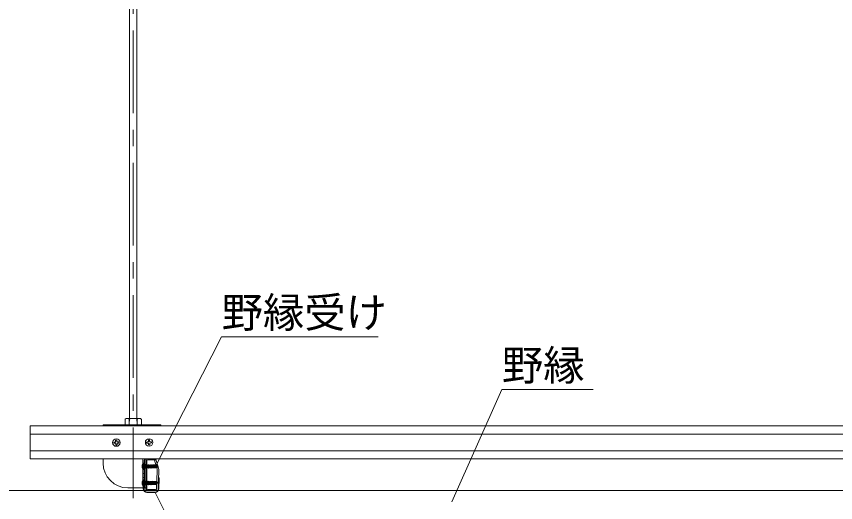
# Model space of a CAD drawing. Units: millimetres, scale not verified. Extents: x -7779 to 7778, y -5419 to 5375.
# Drawn here: x -7118 to -6127, y -4239 to -3651 of the extents above; entities that cross this region are included whole.
import ezdxf
from ezdxf.enums import TextEntityAlignment as Align

# ---------------------------------------------------------------- set-up
doc = ezdxf.new("R2010")
doc.units = ezdxf.units.MM
doc.header["$LTSCALE"] = 20
for name, pattern in [('CHAIN1', [8, 5, -1, 1, -1]), ('DASHED1', [1.8, 1.2, -0.6]), ('DASHED2', [3, 2, -1]), ('LONG_DASHED1', [7, 6, -1])]:
    doc.linetypes.add(name, pattern=pattern)
doc.layers.add('2-6_文字', color=3, linetype='Continuous', lineweight=18)
doc.styles.add('ＭＳ ゴシック', font='')
doc.styles.get('ＭＳ ゴシック').set_extended_font_data('MS Gothic')

msp = doc.modelspace()

# ---------------------------------------------------------------- linework, layer by layer
at = {"layer": '2-6_文字', "color": 4, "linetype": 'CHAIN1', "lineweight": 9}
for p, q in [((-6976.83, -2228.45), (-6976.83, -4233.76)), ((-6976.83, -2228.45), (-6976.83, -4233.76)), ((-6959.78, -4195.53), (-6965.38, -4195.53)), ((-6959.78, -4215.53), (-6965.38, -4215.53))]:
    msp.add_line(p, q, dxfattribs=at)
at = {"layer": '2-6_文字'}
for p, q in [((-6981.33, -2243.55), (-6981.33, -4140.75)), ((-6972.33, -2243.55), (-6972.33, -4140.75)), ((-6986.48, -4138.23), (-6986.48, -4145.23)), ((-6969.51, -4137.53), (-6984.06, -4137.53)), ((-6981.63, -4138.23), (-6981.63, -4145.23)), ((-6971.93, -4138.23), (-6971.93, -4145.23)), ((-6967.08, -4138.23), (-6967.08, -4145.23)), ((-7101.78, -4186.55), (-7101.78, -4146.55)), ((-5051.83, -4146.55), (-7101.78, -4146.55)), ((-7013.38, -4145.23), (-6943.38, -4145.23)), ((-7013.38, -4146.83), (-7013.38, -4145.23)), ((-6986.48, -4145.23), (-6967.08, -4145.23)), ((-6943.38, -4146.83), (-6943.38, -4145.23)), ((-5051.83, -4156.55), (-7101.78, -4156.55)), ((-6997.74, -4163.74), (-6997.49, -4163.72)), ((-6997.24, -4163.71), (-6997.49, -4163.72)), ((-6958.6, -4164.1), (-6958.54, -4165.35)), ((-6958.13, -4163.58), (-6957.88, -4163.57)), ((-6957.63, -4163.55), (-6957.88, -4163.57)), ((-6957.11, -4164.03), (-6957.04, -4165.27)), ((-7000.34, -4166.63), (-7000.33, -4166.88)), ((-7000.32, -4167.13), (-7000.33, -4166.88)), ((-6999.87, -4166.1), (-6998.62, -4166.04)), ((-6999.79, -4167.6), (-6998.54, -4167.54)), ((-6998.21, -4164.26), (-6998.15, -4165.51)), ((-6997.95, -4169.26), (-6998.02, -4168.01)), ((-6997.43, -4169.73), (-6997.18, -4169.72)), ((-6996.93, -4169.7), (-6997.18, -4169.72)), ((-6996.72, -4164.19), (-6996.65, -4165.43)), ((-6996.45, -4169.18), (-6996.52, -4167.93)), ((-6994.88, -4165.84), (-6996.12, -4165.91)), ((-6994.8, -4167.34), (-6996.05, -4167.4)), ((-6994.35, -4166.31), (-6994.34, -4166.56)), ((-6994.32, -4166.81), (-6994.34, -4166.56)), ((-6960.73, -4166.47), (-6960.72, -4166.72)), ((-6960.71, -4166.97), (-6960.72, -4166.72)), ((-6960.26, -4165.94), (-6959.01, -4165.88)), ((-6960.18, -4167.44), (-6958.93, -4167.38)), ((-6958.34, -4169.1), (-6958.41, -4167.85)), ((-6957.82, -4169.57), (-6957.57, -4169.56)), ((-6957.32, -4169.54), (-6957.57, -4169.56)), ((-6956.85, -4169.02), (-6956.91, -4167.77)), ((-6955.27, -4165.68), (-6956.52, -4165.75)), ((-6955.19, -4167.18), (-6956.44, -4167.25)), ((-6954.74, -4166.16), (-6954.73, -4166.4)), ((-6954.72, -4166.65), (-6954.73, -4166.4)), ((-7101.78, -4176.55), (-5051.83, -4176.55)), ((-7101.78, -4186.55), (-5051.83, -4186.55)), ((-7013.38, -4191.53), (-7013.38, -4186.83)), ((-6965.3, -4210.83), (-6965.3, -4186.83)), ((-6963.88, -4191.53), (-6964.18, -4191.53)), ((-6963.88, -4199.53), (-6963.88, -4191.53)), ((-6963.43, -4186.83), (-6963.78, -4188.85)), ((-6963.78, -4223.05), (-6963.78, -4188.85)), ((-6963.38, -4186.83), (-6963.38, -4221.53)), ((-6963.38, -4199.03), (-6963.38, -4192.03)), ((-6963.38, -4193.43), (-6963.06, -4193.75)), ((-6961.78, -4186.83), (-6963.35, -4186.83)), ((-6963.06, -4193.75), (-6963.06, -4197.31)), ((-6962.58, -4193.76), (-6963.06, -4193.75)), ((-6962.58, -4193.76), (-6962.58, -4197.58)), ((-6961.9, -4193.52), (-6962.17, -4193.98)), ((-6961.9, -4193.52), (-6961.72, -4193.48)), ((-6961.9, -4193.52), (-6961.14, -4197.63)), ((-6961.78, -4186.83), (-6961.78, -4221.53)), ((-6961.41, -4186.83), (-6961.78, -4188.85)), ((-6961.78, -4188.55), (-6961.78, -4222.55)), ((-6961.78, -4188.85), (-6961.78, -4223.05)), ((-6961.72, -4193.48), (-6961.4, -4194.03)), ((-6960.47, -4193.52), (-6960.74, -4193.98)), ((-6960.58, -4222.55), (-6960.58, -4188.55)), ((-6960.47, -4193.52), (-6960.29, -4193.48)), ((-6960.47, -4193.52), (-6959.71, -4197.63)), ((-6960.29, -4193.48), (-6959.97, -4194.03)), ((-6949.78, -4187.75), (-6959.78, -4187.75)), ((-6959.06, -4193.52), (-6959.33, -4193.98)), ((-6959.06, -4193.52), (-6958.88, -4193.48)), ((-6959.06, -4193.52), (-6958.3, -4197.63)), ((-6958.88, -4193.48), (-6958.56, -4194.03)), ((-6957.6, -4193.43), (-6957.95, -4194.03)), ((-6957.6, -4193.43), (-6956.89, -4197.63)), ((-6957.6, -4193.43), (-6957.5, -4193.43)), ((-6957.5, -4193.43), (-6957.15, -4194.03)), ((-6956.19, -4193.43), (-6956.54, -4194.03)), ((-6956.19, -4193.43), (-6955.48, -4197.63)), ((-6956.19, -4193.43), (-6956.09, -4193.43)), ((-6956.09, -4193.43), (-6955.74, -4194.03)), ((-6954.78, -4193.43), (-6955.13, -4194.03)), ((-6954.78, -4193.43), (-6954.61, -4194.44)), ((-6954.78, -4193.43), (-6954.68, -4193.43)), ((-6954.68, -4193.43), (-6954.51, -4194.43)), ((-6954.68, -4193.43), (-6954.33, -4194.03)), ((-6953.43, -4193.53), (-6953.72, -4194.03)), ((-6953.43, -4193.53), (-6953.3, -4194.36)), ((-6953.43, -4193.53), (-6953.17, -4193.61)), ((-6953.17, -4193.61), (-6952.99, -4194.35)), ((-6953.17, -4193.61), (-6952.92, -4194.03)), ((-6952.38, -4193.83), (-6948.4, -4193.83)), ((-6952.38, -4193.83), (-6952.38, -4194.11)), ((-6948.08, -4198.27), (-6951.52, -4186.83)), ((-6949.78, -4187.24), (-6949.78, -4187.75)), ((-6946.16, -4197.69), (-6949.43, -4186.83)), ((-6948.66, -4194.33), (-6948.4, -4193.83)), ((-6947.46, -4195.17), (-6948.4, -4193.83)), ((-6963.88, -4199.53), (-6964.18, -4199.53)), ((-6963.38, -4197.63), (-6963.06, -4197.31)), ((-6962.58, -4197.3), (-6963.06, -4197.31)), ((-6962.58, -4194.03), (-6962.17, -4194.03)), ((-6962.11, -4197.03), (-6962.58, -4195.02)), ((-6962.58, -4196.85), (-6962.45, -4197.63)), ((-6962.58, -4197.49), (-6962.55, -4197.63)), ((-6962.55, -4197.63), (-6962.58, -4197.58)), ((-6962.55, -4197.63), (-6962.45, -4197.63)), ((-6962.45, -4197.63), (-6962.11, -4197.03)), ((-6962.17, -4193.98), (-6961.49, -4197.03)), ((-6961.14, -4197.63), (-6961.49, -4197.03)), ((-6960.7, -4197.03), (-6961.4, -4194.03)), ((-6961.4, -4194.03), (-6960.74, -4194.03)), ((-6961.14, -4197.63), (-6961.04, -4197.63)), ((-6960.74, -4193.98), (-6960.06, -4197.03)), ((-6959.71, -4197.63), (-6960.06, -4197.03)), ((-6959.27, -4197.03), (-6959.97, -4194.03)), ((-6959.97, -4194.03), (-6959.33, -4194.03)), ((-6959.71, -4197.63), (-6959.61, -4197.63)), ((-6959.33, -4193.98), (-6958.65, -4197.03)), ((-6958.3, -4197.63), (-6958.65, -4197.03)), ((-6957.86, -4197.03), (-6958.56, -4194.03)), ((-6958.56, -4194.03), (-6957.95, -4194.03)), ((-6958.3, -4197.63), (-6958.2, -4197.63)), ((-6957.95, -4194.03), (-6957.24, -4197.03)), ((-6957.86, -4197.03), (-6957.24, -4197.03)), ((-6956.89, -4197.63), (-6957.24, -4197.03)), ((-6956.45, -4197.03), (-6957.15, -4194.03)), ((-6957.15, -4194.03), (-6956.54, -4194.03)), ((-6956.89, -4197.63), (-6956.79, -4197.63)), ((-6956.54, -4194.03), (-6955.83, -4197.03)), ((-6956.45, -4197.03), (-6955.83, -4197.03)), ((-6955.48, -4197.63), (-6955.83, -4197.03)), ((-6955.04, -4197.03), (-6955.74, -4194.03)), ((-6955.74, -4194.03), (-6955.13, -4194.03)), ((-6955.48, -4197.63), (-6955.38, -4197.63)), ((-6955.07, -4194.26), (-6955.32, -4194.28)), ((-6952.38, -4195.85), (-6955.17, -4195.1)), ((-6955.13, -4194.03), (-6955.07, -4194.26)), ((-6955.07, -4194.26), (-6954.61, -4194.44)), ((-6955.04, -4197.03), (-6954.42, -4197.03)), ((-6954.85, -4195.18), (-6954.42, -4197.03)), ((-6954.85, -4195.18), (-6954.43, -4195.5)), ((-6954.51, -4194.43), (-6954.61, -4194.44)), ((-6954.51, -4194.43), (-6954.29, -4194.22)), ((-6954.43, -4195.5), (-6954.07, -4197.63)), ((-6954.33, -4195.53), (-6954.43, -4195.5)), ((-6954.07, -4197.63), (-6954.42, -4197.03)), ((-6954.29, -4194.22), (-6954.33, -4194.03)), ((-6954.33, -4194.03), (-6953.72, -4194.03)), ((-6954.33, -4195.53), (-6954.01, -4195.41)), ((-6949.04, -4195.33), (-6954.31, -4195.33)), ((-6953.68, -4194.19), (-6954.29, -4194.22)), ((-6954.07, -4197.63), (-6953.97, -4197.63)), ((-6953.63, -4197.03), (-6954.01, -4195.41)), ((-6953.72, -4194.03), (-6953.68, -4194.19)), ((-6953.68, -4194.19), (-6953.3, -4194.36)), ((-6953.63, -4197.03), (-6953.01, -4197.03)), ((-6953.35, -4195.59), (-6953.01, -4197.03)), ((-6953.35, -4195.59), (-6953.06, -4195.88)), ((-6952.99, -4194.35), (-6953.3, -4194.36)), ((-6953.06, -4195.88), (-6952.82, -4197.36)), ((-6952.61, -4196), (-6953.06, -4195.88)), ((-6952.82, -4197.36), (-6953.01, -4197.03)), ((-6952.99, -4194.35), (-6952.9, -4194.14)), ((-6952.92, -4194.03), (-6952.38, -4194.03)), ((-6952.9, -4194.14), (-6952.92, -4194.03)), ((-6952.38, -4194.11), (-6952.9, -4194.14)), ((-6952.88, -4195.72), (-6952.88, -4194.14)), ((-6948.66, -4194.33), (-6952.88, -4194.33)), ((-6949.29, -4194.63), (-6952.88, -4194.63)), ((-6952.82, -4197.36), (-6952.38, -4197.23)), ((-6952.61, -4196), (-6952.5, -4195.82)), ((-6952.61, -4196), (-6952.38, -4196.97)), ((-6952.38, -4196.33), (-6952.5, -4195.82)), ((-6952.38, -4195.85), (-6952.38, -4197.23)), ((-6949.43, -4196.63), (-6952.38, -4196.63)), ((-6952.38, -4197.23), (-6948.4, -4197.23)), ((-6949.29, -4194.63), (-6947.88, -4195.44)), ((-6948.79, -4195.48), (-6949.04, -4195.33)), ((-6948.68, -4196.24), (-6948.63, -4196.17)), ((-6947.88, -4195.44), (-6948.66, -4194.33)), ((-6948.64, -4223.11), (-6947.74, -4200.9)), ((-6948.63, -4196.98), (-6948.4, -4197.23)), ((-6947.46, -4195.17), (-6947.88, -4195.44)), ((-6947.88, -4195.44), (-6947.38, -4195.53)), ((-6947.82, -4195.63), (-6947.38, -4195.53)), ((-6947.38, -4195.53), (-6947.46, -4195.17)), ((-6946.64, -4223.19), (-6945.74, -4200.98)), ((-6965.25, -4211.83), (-6964.84, -4215.95)), ((-6963.88, -4211.53), (-6964.18, -4211.53)), ((-6963.88, -4219.53), (-6963.88, -4211.53)), ((-6963.38, -4219.03), (-6963.38, -4212.03)), ((-6963.38, -4213.43), (-6963.06, -4213.75)), ((-6961.9, -4213.52), (-6962.17, -4213.98)), ((-6961.9, -4213.52), (-6961.72, -4213.48)), ((-6961.9, -4213.52), (-6961.14, -4217.63)), ((-6961.72, -4213.48), (-6961.4, -4214.03)), ((-6960.47, -4213.52), (-6960.74, -4213.98)), ((-6960.47, -4213.52), (-6960.29, -4213.48)), ((-6960.47, -4213.52), (-6959.71, -4217.63)), ((-6960.29, -4213.48), (-6959.97, -4214.03)), ((-6959.06, -4213.52), (-6959.33, -4213.98)), ((-6959.06, -4213.52), (-6958.88, -4213.48)), ((-6959.06, -4213.52), (-6958.3, -4217.63)), ((-6958.88, -4213.48), (-6958.56, -4214.03)), ((-6957.6, -4213.43), (-6957.95, -4214.03)), ((-6957.6, -4213.43), (-6956.89, -4217.63)), ((-6957.6, -4213.43), (-6957.5, -4213.43)), ((-6957.5, -4213.43), (-6957.15, -4214.03)), ((-6956.19, -4213.43), (-6956.54, -4214.03)), ((-6956.19, -4213.43), (-6955.48, -4217.63)), ((-6956.19, -4213.43), (-6956.09, -4213.43)), ((-6956.09, -4213.43), (-6955.74, -4214.03)), ((-6954.78, -4213.43), (-6955.13, -4214.03)), ((-6954.78, -4213.43), (-6954.61, -4214.44)), ((-6954.78, -4213.43), (-6954.68, -4213.43)), ((-6954.68, -4213.43), (-6954.51, -4214.43)), ((-6954.68, -4213.43), (-6954.33, -4214.03)), ((-6953.43, -4213.53), (-6953.72, -4214.03)), ((-6953.43, -4213.53), (-6953.3, -4214.36)), ((-6953.43, -4213.53), (-6953.17, -4213.61)), ((-6953.17, -4213.61), (-6952.99, -4214.35)), ((-6953.17, -4213.61), (-6952.92, -4214.03)), ((-6945.81, -4222.36), (-6945.33, -4210.56)), ((-6983.38, -4221.53), (-6963.38, -4221.53)), ((-6964.78, -4222.65), (-6964.78, -4217.26)), ((-6963.88, -4219.53), (-6964.18, -4219.53)), ((-6963.38, -4217.63), (-6963.06, -4217.31)), ((-6961.78, -4221.53), (-6963.38, -4221.53)), ((-6963.06, -4213.75), (-6963.06, -4217.31)), ((-6962.58, -4213.76), (-6963.06, -4213.75)), ((-6962.58, -4217.3), (-6963.06, -4217.31)), ((-6962.58, -4213.76), (-6962.58, -4217.58)), ((-6962.58, -4214.03), (-6962.17, -4214.03)), ((-6962.11, -4217.03), (-6962.58, -4215.02)), ((-6962.58, -4216.85), (-6962.45, -4217.63)), ((-6962.58, -4217.49), (-6962.55, -4217.63)), ((-6962.55, -4217.63), (-6962.58, -4217.58)), ((-6962.55, -4217.63), (-6962.45, -4217.63)), ((-6962.45, -4217.63), (-6962.11, -4217.03)), ((-6962.17, -4213.98), (-6961.49, -4217.03)), ((-6961.14, -4217.63), (-6961.49, -4217.03)), ((-6960.7, -4217.03), (-6961.4, -4214.03)), ((-6961.4, -4214.03), (-6960.74, -4214.03)), ((-6961.14, -4217.63), (-6961.04, -4217.63)), ((-6960.74, -4213.98), (-6960.06, -4217.03)), ((-6959.71, -4217.63), (-6960.06, -4217.03)), ((-6959.27, -4217.03), (-6959.97, -4214.03)), ((-6959.97, -4214.03), (-6959.33, -4214.03)), ((-6959.78, -4223.35), (-6949.78, -4223.35)), ((-6959.71, -4217.63), (-6959.61, -4217.63)), ((-6959.33, -4213.98), (-6958.65, -4217.03)), ((-6958.3, -4217.63), (-6958.65, -4217.03)), ((-6957.86, -4217.03), (-6958.56, -4214.03)), ((-6958.56, -4214.03), (-6957.95, -4214.03)), ((-6958.3, -4217.63), (-6958.2, -4217.63)), ((-6957.95, -4214.03), (-6957.24, -4217.03)), ((-6957.86, -4217.03), (-6957.24, -4217.03)), ((-6956.89, -4217.63), (-6957.24, -4217.03)), ((-6956.45, -4217.03), (-6957.15, -4214.03)), ((-6957.15, -4214.03), (-6956.54, -4214.03)), ((-6956.89, -4217.63), (-6956.79, -4217.63)), ((-6956.54, -4214.03), (-6955.83, -4217.03)), ((-6956.45, -4217.03), (-6955.83, -4217.03)), ((-6955.48, -4217.63), (-6955.83, -4217.03)), ((-6955.04, -4217.03), (-6955.74, -4214.03)), ((-6955.74, -4214.03), (-6955.13, -4214.03)), ((-6955.48, -4217.63), (-6955.38, -4217.63)), ((-6955.07, -4214.26), (-6955.32, -4214.28)), ((-6952.38, -4215.85), (-6955.17, -4215.1)), ((-6955.13, -4214.03), (-6955.07, -4214.26)), ((-6955.07, -4214.26), (-6954.61, -4214.44)), ((-6955.04, -4217.03), (-6954.42, -4217.03)), ((-6954.85, -4215.18), (-6954.42, -4217.03)), ((-6954.85, -4215.18), (-6954.43, -4215.5)), ((-6954.51, -4214.43), (-6954.61, -4214.44)), ((-6954.51, -4214.43), (-6954.29, -4214.22)), ((-6954.43, -4215.5), (-6954.07, -4217.63)), ((-6954.33, -4215.53), (-6954.43, -4215.5)), ((-6954.07, -4217.63), (-6954.42, -4217.03)), ((-6954.29, -4214.22), (-6954.33, -4214.03)), ((-6954.33, -4214.03), (-6953.72, -4214.03)), ((-6954.33, -4215.53), (-6954.01, -4215.41)), ((-6949.04, -4215.33), (-6954.31, -4215.33)), ((-6953.68, -4214.19), (-6954.29, -4214.22)), ((-6954.07, -4217.63), (-6953.97, -4217.63)), ((-6953.63, -4217.03), (-6954.01, -4215.41)), ((-6953.72, -4214.03), (-6953.68, -4214.19)), ((-6953.68, -4214.19), (-6953.3, -4214.36)), ((-6953.63, -4217.03), (-6953.01, -4217.03)), ((-6953.35, -4215.59), (-6953.01, -4217.03)), ((-6953.35, -4215.59), (-6953.06, -4215.88)), ((-6952.99, -4214.35), (-6953.3, -4214.36)), ((-6953.06, -4215.88), (-6952.82, -4217.36)), ((-6952.61, -4216), (-6953.06, -4215.88)), ((-6952.82, -4217.36), (-6953.01, -4217.03)), ((-6952.99, -4214.35), (-6952.9, -4214.14)), ((-6952.92, -4214.03), (-6952.38, -4214.03)), ((-6952.9, -4214.14), (-6952.92, -4214.03)), ((-6952.38, -4214.11), (-6952.9, -4214.14)), ((-6952.88, -4215.72), (-6952.88, -4214.14)), ((-6948.66, -4214.33), (-6952.88, -4214.33)), ((-6949.29, -4214.63), (-6952.88, -4214.63)), ((-6952.82, -4217.36), (-6952.38, -4217.23)), ((-6952.61, -4216), (-6952.5, -4215.82)), ((-6952.61, -4216), (-6952.38, -4216.97)), ((-6952.38, -4216.33), (-6952.5, -4215.82)), ((-6952.38, -4213.83), (-6948.4, -4213.83)), ((-6952.38, -4213.83), (-6952.38, -4214.11)), ((-6952.38, -4215.85), (-6952.38, -4217.23)), ((-6949.43, -4216.63), (-6952.38, -4216.63)), ((-6952.38, -4217.23), (-6948.4, -4217.23)), ((-6949.78, -4223.35), (-6949.78, -4224.55)), ((-6949.29, -4214.63), (-6947.88, -4215.44)), ((-6948.79, -4215.48), (-6949.04, -4215.33)), ((-6948.68, -4216.24), (-6948.63, -4216.17)), ((-6948.66, -4214.33), (-6948.4, -4213.83)), ((-6947.88, -4215.44), (-6948.66, -4214.33)), ((-6948.63, -4216.98), (-6948.4, -4217.23)), ((-6947.46, -4215.17), (-6948.4, -4213.83)), ((-6947.46, -4215.17), (-6947.88, -4215.44)), ((-6947.88, -4215.44), (-6947.38, -4215.53)), ((-6947.82, -4215.63), (-6947.38, -4215.53)), ((-6947.38, -4215.53), (-6947.46, -4215.17)), ((-7255.79, -4224.55), (-6041.16, -4224.55)), ((-6950.14, -4224.55), (-6960.28, -4224.55)), ((-6950.14, -4226.55), (-6960.28, -4226.55)), ((-6950.8, -4227.15), (-6960.28, -4227.15)), ((-6949.78, -4224.55), (-6959.78, -4224.55))]:
    msp.add_line(p, q, dxfattribs=at)
at = {"layer": '2-6_文字', "color": 7}
for p, q in [((-6869.89, -4038.72), (-6950.92, -4197.36)), ((-6869.89, -4038.72), (-6680.27, -4038.72)), ((-6530.71, -4102.63), (-6591.41, -4238.44)), ((-6530.71, -4102.63), (-6420.22, -4102.63))]:
    msp.add_line(p, q, dxfattribs=at)
at = {"layer": '2-6_文字', "linetype": 'DASHED1'}
for p, q in [((-6981.78, -4145.23), (-6981.78, -4146.83)), ((-6971.78, -4145.23), (-6971.78, -4146.83)), ((-6961.78, -4193.28), (-6963.38, -4193.28)), ((-6961.78, -4197.78), (-6963.38, -4197.78)), ((-6963.78, -4204.3), (-6965.3, -4204.3)), ((-6963.78, -4208.8), (-6965.3, -4208.8)), ((-6961.78, -4213.28), (-6963.38, -4213.28)), ((-6961.78, -4217.78), (-6963.38, -4217.78)), ((-6957.19, -4226.55), (-6957.19, -4227.15)), ((-6953.19, -4226.55), (-6953.19, -4227.15))]:
    msp.add_line(p, q, dxfattribs=at)
at = {"layer": '2-6_文字', "linetype": 'LONG_DASHED1'}
for p, q in [((-6965.76, -4193.23), (-6963.44, -4194.39)), ((-6965.76, -4197.83), (-6963.44, -4196.68)), ((-6962.83, -4195.53), (-6963.44, -4194.39)), ((-6962.83, -4195.53), (-6963.44, -4196.68)), ((-6965.76, -4213.23), (-6963.44, -4214.39)), ((-6965.76, -4217.83), (-6963.44, -4216.68)), ((-6962.83, -4215.53), (-6963.44, -4214.39)), ((-6962.83, -4215.53), (-6963.44, -4216.68))]:
    msp.add_line(p, q, dxfattribs=at)
at = {"layer": '2-6_文字', "linetype": 'DASHED2'}
for p, q in [((-6956.43, -4195.53), (-6966.19, -4195.53)), ((-6956.43, -4215.53), (-6966.19, -4215.53))]:
    msp.add_line(p, q, dxfattribs=at)
at = {"layer": '2-6_文字', "color": 4, "lineweight": 9}
for p, q in [((-6963.78, -4220.95), (-6963.78, -4220.89)), ((-6961.78, -4215.6), (-6961.78, -4215.55)), ((-6958.19, -4226.55), (-6958.12, -4226.55))]:
    msp.add_line(p, q, dxfattribs=at)
at = {"layer": '2-6_文字'}
for points in [[(-6961.72, -4193.48), (-6961.04, -4197.63), (-6960.7, -4197.03)], [(-6960.29, -4193.48), (-6959.61, -4197.63), (-6959.27, -4197.03)], [(-6958.88, -4193.48), (-6958.2, -4197.63), (-6957.86, -4197.03)], [(-6957.5, -4193.43), (-6956.79, -4197.63), (-6956.45, -4197.03)], [(-6956.09, -4193.43), (-6955.38, -4197.63), (-6955.04, -4197.03)], [(-6962.13, -4197.07), (-6961.51, -4197.03), (-6961.49, -4197.03)], [(-6960.7, -4197.07), (-6960.08, -4197.03), (-6960.06, -4197.03)], [(-6959.29, -4197.07), (-6958.67, -4197.03), (-6958.65, -4197.03)], [(-6954.33, -4195.53), (-6953.97, -4197.63), (-6953.63, -4197.03)], [(-6948.4, -4197.23), (-6947.46, -4195.89), (-6947.38, -4195.53)], [(-6961.72, -4213.48), (-6961.04, -4217.63), (-6960.7, -4217.03)], [(-6960.29, -4213.48), (-6959.61, -4217.63), (-6959.27, -4217.03)], [(-6958.88, -4213.48), (-6958.2, -4217.63), (-6957.86, -4217.03)], [(-6957.5, -4213.43), (-6956.79, -4217.63), (-6956.45, -4217.03)], [(-6956.09, -4213.43), (-6955.38, -4217.63), (-6955.04, -4217.03)], [(-6962.13, -4217.07), (-6961.51, -4217.03), (-6961.49, -4217.03)], [(-6960.7, -4217.07), (-6960.08, -4217.03), (-6960.06, -4217.03)], [(-6959.29, -4217.07), (-6958.67, -4217.03), (-6958.65, -4217.03)], [(-6954.33, -4215.53), (-6953.97, -4217.63), (-6953.63, -4217.03)], [(-6948.4, -4217.23), (-6947.46, -4215.89), (-6947.38, -4215.53)]]:
    msp.add_lwpolyline(points, dxfattribs=at)
at = {"layer": '2-6_文字', "color": 7}
msp.add_lwpolyline([(-7615.76, -4428.45), (-6849.57, -4428.45), (-6950.5, -4227.04)], dxfattribs=at)
at = {"layer": '2-6_文字'}
for centre in [(-6997.33, -4166.72), (-6957.72, -4166.56)]:
    msp.add_circle(centre, 4.5, dxfattribs=at)
for centre, radius, start, end in [((-6984.06, -4142.08), 4.55, 57.79741, 122.20261), ((-6976.78, -4154.68), 17.15, 73.57359, 106.42642), ((-6969.51, -4142.08), 4.55, 57.79578, 122.20424), ((-6997.71, -4164.24), 0.5, 93, 183), ((-6997.21, -4164.21), 0.5, 3, 93), ((-6958.11, -4164.08), 0.5, 93, 183), ((-6957.61, -4164.05), 0.5, 3, 93), ((-6999.84, -4166.6), 0.5, 93, 183), ((-6999.82, -4167.1), 0.5, 183, 273), ((-6998.65, -4165.54), 0.5, 273, 3), ((-6998.52, -4168.03), 0.5, 3, 93), ((-6997.45, -4169.23), 0.5, 183, 273), ((-6996.95, -4169.2), 0.5, 273, 3), ((-6996.15, -4165.41), 0.5, 183, 273), ((-6996.02, -4167.9), 0.5, 93, 183), ((-6994.85, -4166.34), 0.5, 3, 93), ((-6994.82, -4166.84), 0.5, 273, 3), ((-6960.23, -4166.44), 0.5, 93, 183), ((-6960.21, -4166.94), 0.5, 183, 273), ((-6959.04, -4165.38), 0.5, 273, 3), ((-6958.91, -4167.88), 0.5, 3, 93), ((-6957.84, -4169.07), 0.5, 183, 273), ((-6957.34, -4169.05), 0.5, 273, 3), ((-6956.54, -4165.25), 0.5, 183, 273), ((-6956.41, -4167.74), 0.5, 93, 183), ((-6955.24, -4166.18), 0.5, 3, 93), ((-6955.22, -4166.68), 0.5, 273, 3), ((-6983.38, -4191.53), 30, 180, 270), ((-6959.68, -4195.53), 6.5, 148.10921, 211.89078), ((-6964.18, -4192.73), 1.2, 90, 148.10921), ((-6963.88, -4192.03), 0.5, 0, 90), ((-6959.78, -4188.55), 2, 138.86203, 180), ((-6959.78, -4188.55), 0.8, 90, 180), ((-6964.18, -4198.33), 1.2, 211.89078, 270), ((-6963.88, -4199.03), 0.5, 270, 0), ((-6954.63, -4194.58), 0.75, 156.07925, 223.5446), ((-6949.43, -4195.71), 0.921, 270, 324.99998), ((-6949.43, -4197.73), 1.1, 42.84566, 90), ((-6949.02, -4195.89), 0.479, 324.99998, 59.99998), ((-6948.11, -4194.32), 1.34, 239.99998, 282.5), ((-6948.19, -4196.58), 0.594, 145, 222.84566), ((-6947.53, -4196.94), 1.34, 102.5, 145), ((-6955.74, -4200.57), 8, 357.68132, 16.76916), ((-6955.74, -4200.57), 10, 357.68132, 16.76916), ((-6959.68, -4215.53), 6.5, 148.10921, 211.89078), ((-6955.3, -4210.83), 10, 180, 185.70596), ((-6964.18, -4212.73), 1.2, 90, 148.10921), ((-6963.88, -4212.03), 0.5, 0, 90), ((-6948.29, -4211.56), 3.12, 18.6024, 45.01991), ((-6964.18, -4218.33), 1.2, 211.89078, 270), ((-6979.78, -4217.26), 15, 0, 5), ((-6960.28, -4222.65), 4.5, 180, 270), ((-6963.88, -4219.03), 0.5, 270, 0), ((-6960.28, -4223.05), 3.5, 180, 270), ((-6959.78, -4222.55), 2, 180, 270), ((-6960.28, -4223.05), 1.5, 180, 270), ((-6959.78, -4222.55), 0.8, 180, 270), ((-6954.63, -4214.58), 0.75, 156.07925, 223.5446), ((-6950.8, -4222.15), 5, 270, 357.68132), ((-6950.14, -4223.05), 1.5, 270, 357.68132), ((-6950.14, -4223.05), 3.5, 270, 357.68132), ((-6949.43, -4215.71), 0.921, 270, 324.99998), ((-6949.43, -4217.73), 1.1, 42.84566, 90), ((-6949.02, -4215.89), 0.479, 324.99998, 59.99998), ((-6948.11, -4214.32), 1.34, 239.99998, 282.5), ((-6948.19, -4216.58), 0.594, 145, 222.84566), ((-6947.53, -4216.94), 1.34, 102.5, 145)]:
    msp.add_arc(centre, radius, start, end, dxfattribs=at)

# ---------------------------------------------------------------- texts
at = {"layer": '2-6_文字', "color": 7, "style": 'ＭＳ ゴシック'}
for s, p in [('野縁受け', (-6869.89, -4038.72)), ('野縁', (-6530.71, -4102.63))]:
    msp.add_text(s, height=36.66, dxfattribs=at).set_placement(p, align=Align.BOTTOM_LEFT)

doc.saveas('drawing.dxf')
